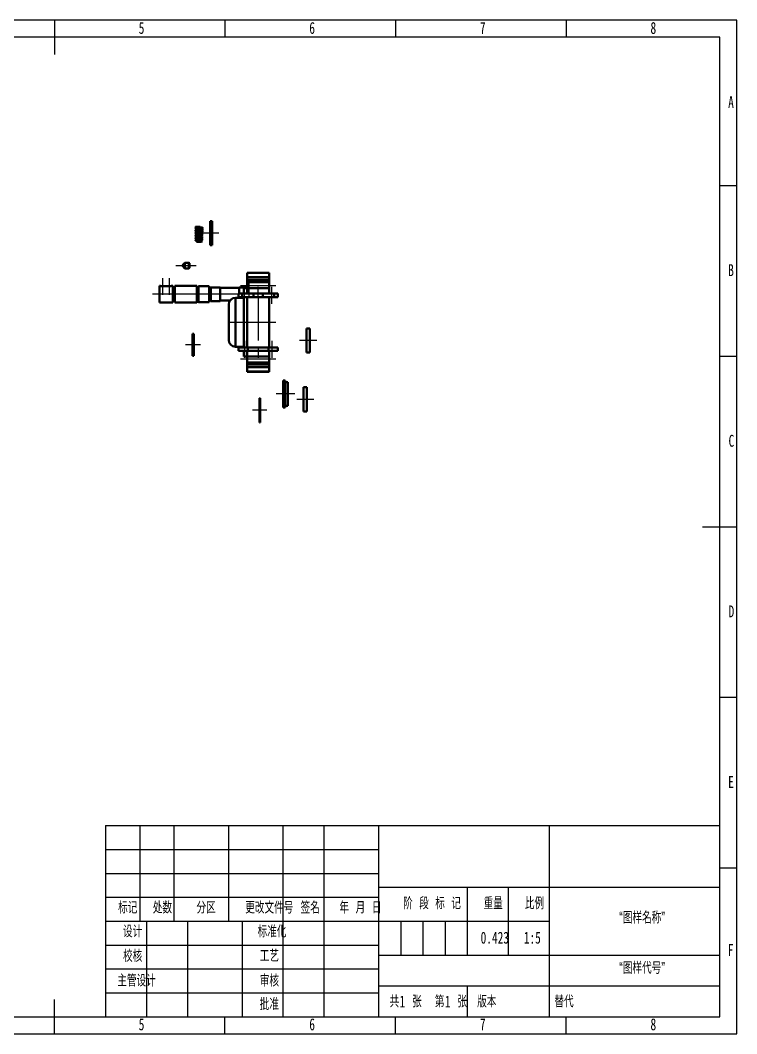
# Model space of a CAD drawing. Header units: millimetres. Extents: x 0 to 420, y 0 to 297.
# Drawn here: x 210 to 420, y 0 to 297 of the extents above; entities that cross this region are included whole.
import ezdxf

# ---------------------------------------------------------------- set-up
doc = ezdxf.new("R2010")
doc.units = ezdxf.units.MM
doc.linetypes.add('CENTERX2', pattern=[20.32, 12.7, -2.54, 2.54, -2.54])
for name, color, linetype in [('10', 7, 'Continuous'), ('5', 7, 'Continuous'), ('9', 7, 'Continuous'), ('SLD-0', 7, 'Continuous')]:
    doc.layers.add(name, color=color, linetype=linetype)
doc.styles.add('SLDTEXTSTYLE0', font='TXT', dxfattribs={"width": 0.7, "bigfont": 'bigfont'})
doc.styles.add('SLDTEXTSTYLE1', font='TXT', dxfattribs={"width": 0.62, "bigfont": 'bigfont'})
doc.styles.add('SLDTEXTSTYLE2', font='TXT', dxfattribs={"width": 0.614286, "bigfont": 'bigfont'})
doc.styles.add('SLDTEXTSTYLE3', font='TXT', dxfattribs={"width": 0.6, "bigfont": 'bigfont'})
doc.styles.add('SLDTEXTSTYLE4', font='TXT', dxfattribs={"width": 0.7})

msp = doc.modelspace()

# ---------------------------------------------------------------- linework, layer by layer
at = {"color": 7, "linetype": 'Continuous', "lineweight": 50}
for p, q in [((266.2, 238.1), (265.7, 238.1)), ((265.7, 238.1), (265.7, 231.1)), ((266.2, 238.1), (266.2, 231.1)), ((265.7, 231.1), (266.2, 231.1)), ((258.28, 225.9), (257.58, 225.2)), ((259.45, 225.9), (258.28, 225.9)), ((258.28, 225.9), (258.28, 224.3)), ((259.58, 225.77), (259.45, 225.9)), ((259.45, 225.22), (259.45, 225.9)), ((259.58, 225.22), (259.58, 225.77)), ((257.58, 225), (257.58, 225.2)), ((257.58, 225), (258.28, 224.3)), ((258.28, 224.3), (259.45, 224.3)), ((259.18, 225.22), (259.45, 225.22)), ((259.18, 224.98), (259.18, 225.22)), ((259.45, 224.98), (259.18, 224.98)), ((259.45, 225.22), (259.58, 225.22)), ((259.45, 224.3), (259.45, 224.98)), ((259.58, 224.98), (259.45, 224.98)), ((259.45, 224.3), (259.58, 224.44)), ((259.58, 224.44), (259.58, 224.98)), ((282.92, 222.99), (276.52, 222.99)), ((276.52, 222.94), (276.52, 222.99)), ((282.92, 222.94), (276.52, 222.94)), ((276.52, 222.94), (276.52, 221.69)), ((282.92, 222.99), (282.92, 222.94)), ((282.92, 222.94), (282.92, 221.69)), ((276.52, 221.69), (282.92, 221.69)), ((276.52, 220.89), (276.52, 221.69)), ((282.92, 220.89), (276.52, 220.89)), ((276.52, 220.89), (276.52, 220.25)), ((276.52, 220.25), (282.92, 220.25)), ((276.52, 220.25), (276.52, 218.51)), ((282.92, 221.69), (282.92, 220.89)), ((282.92, 220.89), (282.92, 220.25)), ((282.92, 220.25), (282.92, 218.51)), ((251.09, 219.13), (250.78, 219.13)), ((250.78, 219.13), (250.78, 214.33)), ((251.68, 219.05), (253.68, 219.05)), ((254.68, 219.13), (254.27, 219.13)), ((254.68, 219.13), (254.68, 214.33)), ((255.28, 218.73), (254.68, 218.73)), ((261.78, 219.13), (255.28, 219.13)), ((255.28, 219.13), (255.28, 214.33)), ((261.78, 219.13), (261.78, 214.33)), ((262.28, 218.93), (261.78, 218.93)), ((265.38, 219.03), (262.28, 219.03)), ((262.28, 219.03), (262.28, 214.43)), ((265.38, 219.03), (265.38, 214.43)), ((265.88, 218.63), (265.38, 218.63)), ((268.58, 218.73), (265.88, 218.73)), ((265.88, 218.73), (265.88, 214.73)), ((268.58, 218.73), (268.58, 214.73)), ((274.18, 218.63), (268.58, 218.63)), ((273.92, 216.9), (273.92, 215.9)), ((273.92, 216.9), (275, 216.9)), ((276.39, 218.73), (274.18, 218.73)), ((274.18, 218.73), (274.18, 216.9)), ((275, 215.9), (275, 216.9)), ((275, 216.9), (278.36, 216.9)), ((276.52, 218.5), (275.52, 218.5)), ((275.52, 216.9), (275.52, 218.5)), ((282.92, 218.51), (276.52, 218.51)), ((276.52, 216.9), (276.52, 218.51)), ((278.36, 215.9), (278.36, 216.9)), ((278.36, 216.9), (281.08, 216.9)), ((281.08, 215.9), (281.08, 216.9)), ((281.08, 216.9), (284.44, 216.9)), ((282.92, 216.9), (282.92, 218.51)), ((284.44, 215.9), (284.44, 216.9)), ((284.44, 216.9), (285.52, 216.9)), ((285.52, 215.9), (285.52, 216.9)), ((250.78, 214.33), (254.68, 214.33)), ((254.68, 214.73), (255.28, 214.73)), ((255.28, 214.33), (261.78, 214.33)), ((261.78, 214.53), (262.28, 214.53)), ((262.28, 214.43), (265.38, 214.43)), ((265.38, 214.83), (265.88, 214.83)), ((265.88, 214.73), (268.58, 214.73)), ((268.58, 214.83), (271.47, 214.83)), ((275.52, 215.7), (273.12, 215.7)), ((273.12, 215.7), (273.12, 208.5)), ((273.92, 215.9), (275, 215.9)), ((274.18, 215.9), (274.18, 215.7)), ((275, 215.9), (278.36, 215.9)), ((275.52, 208.5), (275.52, 215.9)), ((276.52, 215.9), (276.52, 201.1)), ((278.36, 215.9), (281.08, 215.9)), ((281.08, 215.9), (284.44, 215.9)), ((282.92, 201.1), (282.92, 215.9)), ((284.44, 215.9), (285.52, 215.9)), ((271.12, 208.5), (271.12, 213.7)), ((271.12, 203.3), (271.12, 208.5)), ((273.12, 208.5), (273.12, 201.3)), ((275.52, 201.1), (275.52, 208.5)), ((260.45, 205.07), (260.85, 205.07)), ((260.45, 204.38), (260.45, 205.07)), ((260.85, 204.38), (260.85, 205.07)), ((294.89, 206.68), (293.89, 206.68)), ((293.89, 206.68), (293.89, 199.68)), ((294.89, 206.68), (294.89, 199.68)), ((260.45, 204.38), (260.85, 204.38)), ((260.45, 203.82), (260.45, 204.38)), ((260.85, 203.82), (260.45, 203.82)), ((260.45, 199.96), (260.45, 203.82)), ((260.85, 204.38), (260.85, 203.82)), ((260.85, 199.96), (260.85, 203.82)), ((260.45, 199.4), (260.45, 199.96)), ((260.45, 199.96), (260.85, 199.96)), ((260.85, 199.4), (260.45, 199.4)), ((260.45, 198.7), (260.45, 199.4)), ((260.85, 199.96), (260.85, 199.4)), ((260.85, 198.7), (260.85, 199.4)), ((273.12, 201.3), (275.52, 201.3)), ((273.92, 201.1), (273.92, 200.1)), ((276.68, 201.1), (273.92, 201.1)), ((276.68, 200.1), (273.92, 200.1)), ((275.52, 198.5), (275.52, 200.1)), ((276.52, 200.1), (276.52, 198.49)), ((276.68, 201.1), (276.68, 200.1)), ((276.68, 201.1), (282.76, 201.1)), ((276.68, 200.1), (282.76, 200.1)), ((282.76, 200.1), (282.76, 201.1)), ((285.52, 201.1), (282.76, 201.1)), ((285.52, 200.1), (282.76, 200.1)), ((282.92, 200.1), (282.92, 198.49)), ((285.52, 200.1), (285.52, 201.1)), ((293.89, 199.68), (294.89, 199.68)), ((260.85, 198.7), (260.45, 198.7)), ((275.52, 198.5), (276.52, 198.5)), ((282.92, 198.49), (276.52, 198.49)), ((276.52, 198.49), (276.52, 196.74)), ((276.52, 196.74), (282.92, 196.74)), ((276.52, 196.74), (276.52, 196.1)), ((276.52, 196.1), (282.92, 196.1)), ((276.52, 195.31), (276.52, 196.1)), ((282.92, 198.49), (282.92, 196.74)), ((282.92, 196.74), (282.92, 196.1)), ((282.92, 196.1), (282.92, 195.31)), ((282.92, 195.31), (276.52, 195.31)), ((276.52, 195.31), (276.52, 194.06)), ((276.52, 194.06), (282.92, 194.06)), ((276.52, 194), (276.52, 194.06)), ((276.52, 194), (282.92, 194)), ((282.92, 195.31), (282.92, 194.06)), ((282.92, 194.06), (282.92, 194)), ((287.63, 191.48), (287.03, 191.48)), ((287.03, 191.48), (287.03, 183.48)), ((287.63, 191.48), (287.63, 183.48)), ((288.43, 190.98), (287.63, 190.98)), ((288.43, 190.98), (288.43, 183.98)), ((294.02, 189.51), (293.02, 189.51)), ((293.02, 189.51), (293.02, 182.31)), ((294.02, 189.51), (294.02, 182.31)), ((280.3, 186.27), (280.1, 186.27)), ((280.1, 186.27), (280.1, 179.17)), ((280.3, 186.27), (280.3, 179.17)), ((287.03, 183.48), (287.63, 183.48)), ((287.63, 183.98), (288.43, 183.98)), ((293.02, 182.31), (294.02, 182.31)), ((280.1, 179.17), (280.3, 179.17))]:
    msp.add_line(p, q, dxfattribs=at)
for centre, radius, start, end in [((262.59, 236.47), 0.122, 326.3855, 15.0317), ((261.78, 232.11), 0.0864, 108.4097, 191.412), ((273.12, 213.7), 2, 90, 180), ((273.12, 203.3), 2, 180, 270)]:
    msp.add_arc(centre, radius, start, end, dxfattribs=at)
for points, knots in [([(261.45, 236.46), (261.45, 236.45), (261.43, 236.45), (261.4, 236.42), (261.39, 236.39), (261.38, 236.36), (261.39, 236.33), (261.4, 236.29), (261.43, 236.27), (261.46, 236.25), (261.48, 236.25), (261.49, 236.25)], [0, 0, 0, 0, 0.0383985, 0.1886366, 0.321514, 0.4382827, 0.5551879, 0.6884251, 0.839161, 0.9200618, 1, 1, 1, 1]), ([(261.38, 236.36), (261.39, 236.35), (261.39, 236.33), (261.4, 236.3), (261.43, 236.28), (261.46, 236.27), (261.48, 236.27), (261.49, 236.27)], [0, 0, 0, 0, 0.2065582, 0.4416323, 0.7073506, 0.8499266, 1, 1, 1, 1]), ([(261.45, 235.98), (261.45, 235.97), (261.43, 235.97), (261.4, 235.94), (261.39, 235.91), (261.38, 235.88), (261.39, 235.85), (261.4, 235.81), (261.43, 235.79), (261.46, 235.77), (261.48, 235.77), (261.49, 235.77)], [0, 0, 0, 0, 0.03854, 0.18871, 0.321528, 0.438244, 0.555096, 0.688274, 0.838943, 0.919808, 1, 1, 1, 1]), ([(261.38, 235.88), (261.39, 235.87), (261.39, 235.85), (261.4, 235.82), (261.43, 235.8), (261.46, 235.79), (261.48, 235.79), (261.49, 235.79)], [0, 0, 0, 0, 0.2066897, 0.4419139, 0.7078019, 0.8504692, 1, 1, 1, 1]), ([(261.45, 235.5), (261.45, 235.49), (261.43, 235.49), (261.4, 235.46), (261.39, 235.43), (261.38, 235.4), (261.39, 235.37), (261.4, 235.33), (261.43, 235.31), (261.46, 235.29), (261.48, 235.29), (261.49, 235.29)], [0, 0, 0, 0, 0.038681, 0.188783, 0.32154, 0.438202, 0.555002, 0.688119, 0.83872, 0.919549, 1, 1, 1, 1]), ([(261.38, 235.4), (261.39, 235.39), (261.39, 235.37), (261.4, 235.34), (261.43, 235.32), (261.46, 235.31), (261.48, 235.31), (261.49, 235.31)], [0, 0, 0, 0, 0.20682, 0.442192, 0.708248, 0.851006, 1, 1, 1, 1]), ([(261.45, 235.02), (261.45, 235.01), (261.43, 235.01), (261.4, 234.98), (261.39, 234.95), (261.38, 234.92), (261.39, 234.89), (261.4, 234.85), (261.43, 234.83), (261.46, 234.81), (261.48, 234.81), (261.49, 234.81)], [0, 0, 0, 0, 0.038822, 0.188855, 0.321551, 0.438159, 0.554904, 0.687961, 0.838493, 0.919286, 1, 1, 1, 1]), ([(261.38, 234.92), (261.39, 234.91), (261.39, 234.89), (261.4, 234.86), (261.43, 234.84), (261.46, 234.83), (261.48, 234.83), (261.49, 234.83)], [0, 0, 0, 0, 0.206948, 0.442467, 0.708689, 0.851536, 1, 1, 1, 1]), ([(261.61, 236.5), (261.58, 236.49), (261.51, 236.48), (261.45, 236.46), (261.44, 236.45), (261.43, 236.44)], [0, 0, 0, 0, 0.295852, 0.649357, 1, 1, 1, 1]), ([(261.43, 236.27), (261.44, 236.26), (261.46, 236.25), (261.58, 236.22), (261.78, 236.19), (262.05, 236.17), (262.3, 236.15), (262.51, 236.13), (262.63, 236.12), (262.68, 236.12)], [0, 0, 0, 0, 0.145681, 0.274416, 0.491241, 0.654012, 0.773557, 0.923442, 1, 1, 1, 1]), ([(261.75, 236.04), (261.7, 236.03), (261.61, 236.02), (261.52, 236), (261.45, 235.98), (261.44, 235.97), (261.43, 235.96)], [0, 0, 0, 0, 0.247723, 0.498741, 0.750231, 1, 1, 1, 1]), ([(261.43, 235.79), (261.44, 235.78), (261.46, 235.77), (261.58, 235.74), (261.78, 235.71), (262.05, 235.69), (262.3, 235.67), (262.51, 235.65), (262.63, 235.64), (262.68, 235.64)], [0, 0, 0, 0, 0.145541, 0.274279, 0.491103, 0.653876, 0.77342, 0.923308, 1, 1, 1, 1]), ([(261.75, 235.56), (261.7, 235.55), (261.61, 235.54), (261.52, 235.52), (261.45, 235.5), (261.44, 235.49), (261.43, 235.48)], [0, 0, 0, 0, 0.247403, 0.498418, 0.749912, 1, 1, 1, 1]), ([(261.43, 235.31), (261.44, 235.3), (261.46, 235.29), (261.58, 235.26), (261.78, 235.23), (262.05, 235.21), (262.3, 235.19), (262.51, 235.17), (262.63, 235.16), (262.68, 235.16)], [0, 0, 0, 0, 0.145401, 0.274143, 0.490965, 0.65374, 0.773283, 0.923175, 1, 1, 1, 1]), ([(261.75, 235.08), (261.7, 235.07), (261.61, 235.06), (261.52, 235.04), (261.45, 235.02), (261.44, 235.01), (261.43, 235)], [0, 0, 0, 0, 0.247084, 0.498096, 0.749593, 1, 1, 1, 1]), ([(261.43, 234.83), (261.44, 234.82), (261.46, 234.81), (261.58, 234.78), (261.78, 234.75), (262.05, 234.73), (262.3, 234.71), (262.51, 234.69), (262.63, 234.68), (262.68, 234.68)], [0, 0, 0, 0, 0.145261, 0.274006, 0.490827, 0.653604, 0.773146, 0.923041, 1, 1, 1, 1]), ([(261.53, 236.27), (261.54, 236.27), (261.54, 236.28), (261.58, 236.29), (261.66, 236.31), (261.74, 236.31), (261.78, 236.32)], [0, 0, 0, 0, 0.241975, 0.490703, 0.744131, 1, 1, 1, 1]), ([(261.53, 235.79), (261.54, 235.79), (261.54, 235.8), (261.58, 235.81), (261.66, 235.83), (261.74, 235.83), (261.78, 235.84)], [0, 0, 0, 0, 0.2422892, 0.4910248, 0.7444553, 1, 1, 1, 1]), ([(261.53, 235.31), (261.54, 235.31), (261.54, 235.32), (261.58, 235.33), (261.66, 235.35), (261.74, 235.35), (261.78, 235.36)], [0, 0, 0, 0, 0.2426033, 0.4913471, 0.7447795, 1, 1, 1, 1]), ([(261.53, 234.83), (261.54, 234.83), (261.54, 234.84), (261.58, 234.85), (261.66, 234.87), (261.74, 234.87), (261.78, 234.88)], [0, 0, 0, 0, 0.242917, 0.491669, 0.745104, 1, 1, 1, 1]), ([(261.61, 236.5), (261.61, 236.5), (261.61, 236.5), (261.67, 236.5), (261.79, 236.5), (262.02, 236.5), (262.31, 236.5), (262.55, 236.5), (262.68, 236.5), (262.71, 236.5)], [0, 0, 0, 0, 0.0032219, 0.0790566, 0.2678402, 0.461371, 0.6943184, 0.9389675, 1, 1, 1, 1]), ([(263.33, 236.2), (263.33, 236.2), (263.32, 236.19), (263.24, 236.17), (263.09, 236.15), (262.87, 236.13), (262.6, 236.11), (262.3, 236.09), (262, 236.06), (261.83, 236.05), (261.75, 236.04)], [0, 0, 0, 0, 0.104924, 0.213868, 0.329813, 0.451764, 0.579617, 0.714184, 0.854315, 1, 1, 1, 1]), ([(263.33, 235.72), (263.33, 235.72), (263.32, 235.71), (263.24, 235.69), (263.09, 235.67), (262.87, 235.65), (262.6, 235.63), (262.3, 235.61), (262, 235.58), (261.83, 235.57), (261.75, 235.56)], [0, 0, 0, 0, 0.10482, 0.213765, 0.329708, 0.451659, 0.57951, 0.714078, 0.854206, 1, 1, 1, 1]), ([(263.33, 235.24), (263.33, 235.24), (263.32, 235.23), (263.24, 235.21), (263.09, 235.19), (262.87, 235.17), (262.6, 235.15), (262.3, 235.13), (262, 235.1), (261.83, 235.09), (261.75, 235.08)], [0, 0, 0, 0, 0.104716, 0.213662, 0.329602, 0.451555, 0.579403, 0.713972, 0.854098, 1, 1, 1, 1]), ([(263.33, 234.76), (263.33, 234.76), (263.32, 234.75), (263.24, 234.73), (263.09, 234.71), (262.87, 234.69), (262.6, 234.67), (262.3, 234.65), (262, 234.62), (261.83, 234.61), (261.75, 234.6)], [0, 0, 0, 0, 0.104611, 0.213558, 0.329496, 0.451451, 0.579295, 0.713867, 0.853989, 1, 1, 1, 1]), ([(261.78, 236.32), (261.83, 236.32), (261.96, 236.34), (262.19, 236.36), (262.44, 236.38), (262.61, 236.39), (262.69, 236.4)], [0, 0, 0, 0, 0.235767, 0.488357, 0.750817, 1, 1, 1, 1]), ([(261.78, 235.84), (261.83, 235.84), (261.96, 235.86), (262.19, 235.88), (262.45, 235.9), (262.73, 235.92), (263, 235.95), (263.22, 235.97), (263.39, 236), (263.42, 236.02), (263.43, 236.03)], [0, 0, 0, 0, 0.103009, 0.213254, 0.327809, 0.44994, 0.576639, 0.711332, 0.851018, 1, 1, 1, 1]), ([(261.78, 235.36), (261.83, 235.36), (261.96, 235.38), (262.19, 235.4), (262.45, 235.42), (262.73, 235.44), (263, 235.47), (263.22, 235.49), (263.39, 235.52), (263.42, 235.54), (263.43, 235.55)], [0, 0, 0, 0, 0.103114, 0.213359, 0.327915, 0.450047, 0.576745, 0.711441, 0.851126, 1, 1, 1, 1]), ([(261.78, 234.88), (261.83, 234.88), (261.96, 234.9), (262.19, 234.92), (262.45, 234.94), (262.73, 234.96), (263, 234.99), (263.23, 235.01), (263.39, 235.04), (263.42, 235.06), (263.43, 235.07)], [0, 0, 0, 0, 0.103219, 0.213464, 0.328021, 0.450154, 0.576852, 0.711549, 0.851234, 1, 1, 1, 1]), ([(263.43, 236.2), (263.43, 236.21), (263.41, 236.23), (263.29, 236.25), (263.09, 236.28), (262.82, 236.31), (262.58, 236.33), (262.36, 236.34), (262.24, 236.35), (262.19, 236.36)], [0, 0, 0, 0, 0.141534, 0.271586, 0.487321, 0.651884, 0.770531, 0.920157, 1, 1, 1, 1]), ([(263.43, 235.72), (263.43, 235.73), (263.41, 235.75), (263.29, 235.77), (263.09, 235.8), (262.82, 235.83), (262.58, 235.85), (262.36, 235.86), (262.24, 235.87), (262.19, 235.88)], [0, 0, 0, 0, 0.141673, 0.271726, 0.487457, 0.652022, 0.770664, 0.920293, 1, 1, 1, 1]), ([(263.43, 235.24), (263.43, 235.25), (263.41, 235.27), (263.29, 235.29), (263.09, 235.32), (262.82, 235.35), (262.58, 235.37), (262.36, 235.38), (262.24, 235.39), (262.19, 235.4)], [0, 0, 0, 0, 0.141812, 0.271866, 0.487594, 0.652159, 0.770798, 0.920429, 1, 1, 1, 1]), ([(263.43, 234.76), (263.43, 234.77), (263.41, 234.79), (263.29, 234.81), (263.09, 234.84), (262.82, 234.87), (262.58, 234.89), (262.36, 234.9), (262.24, 234.91), (262.19, 234.92)], [0, 0, 0, 0, 0.14195, 0.272006, 0.487731, 0.652296, 0.770931, 0.920565, 1, 1, 1, 1]), ([(263.38, 236.03), (263.37, 236.03), (263.36, 236.03), (263.33, 236.04), (263.3, 236.06), (263.29, 236.09), (263.28, 236.12), (263.29, 236.14), (263.3, 236.18), (263.33, 236.2), (263.35, 236.21), (263.37, 236.21), (263.38, 236.21)], [0, 0, 0, 0, 0.078246, 0.15192, 0.286848, 0.402912, 0.501859, 0.600867, 0.717089, 0.852266, 0.926115, 1, 1, 1, 1]), ([(263.38, 235.55), (263.37, 235.55), (263.36, 235.55), (263.33, 235.56), (263.3, 235.58), (263.29, 235.61), (263.28, 235.64), (263.29, 235.66), (263.3, 235.7), (263.33, 235.72), (263.35, 235.73), (263.37, 235.73), (263.38, 235.73)], [0, 0, 0, 0, 0.077935, 0.151614, 0.286549, 0.402621, 0.501572, 0.600587, 0.716815, 0.852001, 0.925855, 1, 1, 1, 1]), ([(263.38, 235.07), (263.37, 235.07), (263.36, 235.07), (263.33, 235.08), (263.3, 235.1), (263.29, 235.13), (263.28, 235.16), (263.29, 235.18), (263.3, 235.22), (263.33, 235.24), (263.35, 235.25), (263.37, 235.25), (263.38, 235.25)], [0, 0, 0, 0, 0.077628, 0.15131, 0.286252, 0.402329, 0.501286, 0.600305, 0.716539, 0.851732, 0.92559, 1, 1, 1, 1]), ([(263.38, 234.59), (263.37, 234.59), (263.36, 234.59), (263.33, 234.6), (263.3, 234.62), (263.29, 234.65), (263.28, 234.68), (263.29, 234.7), (263.3, 234.74), (263.33, 234.76), (263.35, 234.77), (263.37, 234.77), (263.38, 234.77)], [0, 0, 0, 0, 0.077324, 0.151009, 0.285957, 0.402038, 0.500999, 0.600022, 0.716261, 0.85146, 0.925321, 1, 1, 1, 1]), ([(263.35, 236.22), (263.35, 236.22), (263.36, 236.22), (263.37, 236.22), (263.38, 236.23)], [0, 0, 0, 0, 0.319977, 1, 1, 1, 1]), ([(263.35, 235.74), (263.35, 235.74), (263.36, 235.74), (263.37, 235.74), (263.38, 235.75)], [0, 0, 0, 0, 0.32087, 1, 1, 1, 1]), ([(263.35, 235.26), (263.35, 235.26), (263.36, 235.26), (263.37, 235.26), (263.38, 235.27)], [0, 0, 0, 0, 0.321757, 1, 1, 1, 1]), ([(263.35, 234.78), (263.35, 234.78), (263.36, 234.78), (263.37, 234.78), (263.38, 234.79)], [0, 0, 0, 0, 0.322636, 1, 1, 1, 1]), ([(261.45, 234.54), (261.45, 234.53), (261.43, 234.53), (261.4, 234.5), (261.39, 234.47), (261.38, 234.44), (261.39, 234.41), (261.4, 234.37), (261.43, 234.35), (261.46, 234.33), (261.48, 234.33), (261.49, 234.33)], [0, 0, 0, 0, 0.038963, 0.188926, 0.32156, 0.438113, 0.554804, 0.687799, 0.838262, 0.919017, 1, 1, 1, 1]), ([(261.38, 234.44), (261.39, 234.43), (261.39, 234.41), (261.4, 234.38), (261.43, 234.36), (261.46, 234.35), (261.48, 234.35), (261.49, 234.35)], [0, 0, 0, 0, 0.207075, 0.442739, 0.709125, 0.85206, 1, 1, 1, 1]), ([(261.45, 234.06), (261.45, 234.05), (261.43, 234.05), (261.4, 234.02), (261.39, 233.99), (261.38, 233.96), (261.39, 233.93), (261.4, 233.89), (261.43, 233.87), (261.46, 233.85), (261.48, 233.85), (261.49, 233.85)], [0, 0, 0, 0, 0.039103, 0.188996, 0.321567, 0.438065, 0.554701, 0.687633, 0.838027, 0.918744, 1, 1, 1, 1]), ([(261.38, 233.96), (261.39, 233.95), (261.39, 233.93), (261.4, 233.9), (261.43, 233.88), (261.46, 233.87), (261.48, 233.87), (261.49, 233.87)], [0, 0, 0, 0, 0.207201, 0.443008, 0.709556, 0.852578, 1, 1, 1, 1]), ([(261.45, 233.58), (261.45, 233.57), (261.43, 233.57), (261.4, 233.54), (261.39, 233.51), (261.38, 233.48), (261.39, 233.45), (261.4, 233.41), (261.43, 233.39), (261.46, 233.37), (261.48, 233.37), (261.49, 233.37)], [0, 0, 0, 0, 0.039244, 0.189065, 0.321573, 0.438015, 0.554595, 0.687465, 0.837787, 0.918467, 1, 1, 1, 1]), ([(261.38, 233.48), (261.39, 233.47), (261.39, 233.45), (261.4, 233.42), (261.43, 233.4), (261.46, 233.39), (261.48, 233.39), (261.49, 233.39)], [0, 0, 0, 0, 0.2073246, 0.4432731, 0.7099814, 0.8530889, 1, 1, 1, 1]), ([(261.45, 233.1), (261.45, 233.09), (261.43, 233.09), (261.4, 233.06), (261.39, 233.03), (261.38, 233), (261.39, 232.97), (261.4, 232.93), (261.43, 232.91), (261.46, 232.89), (261.48, 232.89), (261.49, 232.89)], [0, 0, 0, 0, 0.039384, 0.189133, 0.321577, 0.437963, 0.554487, 0.687293, 0.837544, 0.918185, 1, 1, 1, 1]), ([(261.38, 233), (261.39, 232.99), (261.39, 232.97), (261.4, 232.94), (261.43, 232.92), (261.46, 232.91), (261.48, 232.91), (261.49, 232.91)], [0, 0, 0, 0, 0.207447, 0.443535, 0.710401, 0.853593, 1, 1, 1, 1]), ([(261.45, 232.62), (261.45, 232.61), (261.43, 232.61), (261.4, 232.58), (261.39, 232.55), (261.38, 232.52), (261.39, 232.49), (261.4, 232.45), (261.43, 232.43), (261.46, 232.41), (261.48, 232.41), (261.49, 232.41)], [0, 0, 0, 0, 0.039524, 0.1892, 0.321579, 0.437908, 0.554375, 0.687117, 0.837296, 0.917899, 1, 1, 1, 1]), ([(261.38, 232.52), (261.39, 232.51), (261.39, 232.49), (261.4, 232.46), (261.43, 232.44), (261.46, 232.43), (261.48, 232.43), (261.49, 232.43)], [0, 0, 0, 0, 0.207568, 0.443793, 0.710815, 0.854091, 1, 1, 1, 1]), ([(261.75, 234.6), (261.7, 234.59), (261.61, 234.58), (261.52, 234.56), (261.45, 234.54), (261.44, 234.53), (261.43, 234.52)], [0, 0, 0, 0, 0.246765, 0.497774, 0.749274, 1, 1, 1, 1]), ([(261.43, 234.35), (261.44, 234.34), (261.46, 234.33), (261.58, 234.3), (261.78, 234.27), (262.05, 234.25), (262.3, 234.23), (262.51, 234.21), (262.63, 234.2), (262.68, 234.2)], [0, 0, 0, 0, 0.145121, 0.273869, 0.490688, 0.653468, 0.773009, 0.922908, 1, 1, 1, 1]), ([(261.75, 234.12), (261.7, 234.11), (261.61, 234.1), (261.52, 234.08), (261.45, 234.06), (261.44, 234.05), (261.43, 234.04)], [0, 0, 0, 0, 0.246445, 0.497451, 0.748955, 1, 1, 1, 1]), ([(261.43, 233.87), (261.44, 233.86), (261.46, 233.85), (261.58, 233.82), (261.78, 233.79), (262.05, 233.77), (262.29, 233.75), (262.51, 233.73), (262.63, 233.72), (262.68, 233.72)], [0, 0, 0, 0, 0.144981, 0.273732, 0.49055, 0.653332, 0.772872, 0.922774, 1, 1, 1, 1]), ([(261.75, 233.64), (261.7, 233.63), (261.61, 233.62), (261.52, 233.6), (261.45, 233.58), (261.44, 233.57), (261.43, 233.56)], [0, 0, 0, 0, 0.246126, 0.497129, 0.748636, 1, 1, 1, 1]), ([(261.43, 233.39), (261.44, 233.38), (261.46, 233.37), (261.58, 233.34), (261.78, 233.31), (262.05, 233.29), (262.29, 233.27), (262.51, 233.25), (262.63, 233.24), (262.68, 233.24)], [0, 0, 0, 0, 0.14484, 0.273596, 0.490412, 0.653196, 0.772735, 0.92264, 1, 1, 1, 1]), ([(261.75, 233.16), (261.7, 233.15), (261.62, 233.14), (261.52, 233.12), (261.45, 233.1), (261.44, 233.09), (261.43, 233.08)], [0, 0, 0, 0, 0.245807, 0.496807, 0.748317, 1, 1, 1, 1]), ([(261.43, 232.91), (261.44, 232.9), (261.46, 232.89), (261.58, 232.86), (261.78, 232.83), (262.05, 232.81), (262.29, 232.79), (262.51, 232.77), (262.63, 232.76), (262.68, 232.76)], [0, 0, 0, 0, 0.1447, 0.273459, 0.490274, 0.65306, 0.772598, 0.922507, 1, 1, 1, 1]), ([(261.75, 232.68), (261.7, 232.67), (261.62, 232.66), (261.52, 232.64), (261.45, 232.62), (261.44, 232.61), (261.43, 232.6)], [0, 0, 0, 0, 0.2454875, 0.4964843, 0.7479975, 1, 1, 1, 1]), ([(261.43, 232.43), (261.44, 232.42), (261.46, 232.41), (261.58, 232.38), (261.78, 232.35), (262.05, 232.33), (262.29, 232.31), (262.51, 232.29), (262.63, 232.28), (262.68, 232.28)], [0, 0, 0, 0, 0.14456, 0.273322, 0.490136, 0.652924, 0.772461, 0.922373, 1, 1, 1, 1]), ([(261.53, 234.35), (261.54, 234.35), (261.54, 234.36), (261.58, 234.37), (261.66, 234.39), (261.74, 234.39), (261.78, 234.4)], [0, 0, 0, 0, 0.243232, 0.491992, 0.745428, 1, 1, 1, 1]), ([(261.53, 233.87), (261.54, 233.87), (261.54, 233.88), (261.58, 233.89), (261.66, 233.91), (261.74, 233.91), (261.78, 233.92)], [0, 0, 0, 0, 0.243546, 0.492314, 0.745752, 1, 1, 1, 1]), ([(261.53, 233.39), (261.54, 233.39), (261.54, 233.4), (261.58, 233.41), (261.66, 233.43), (261.74, 233.43), (261.78, 233.44)], [0, 0, 0, 0, 0.24386, 0.492636, 0.746077, 1, 1, 1, 1]), ([(261.53, 232.91), (261.54, 232.91), (261.54, 232.92), (261.58, 232.93), (261.66, 232.95), (261.74, 232.95), (261.78, 232.96)], [0, 0, 0, 0, 0.244174, 0.492959, 0.746401, 1, 1, 1, 1]), ([(262.91, 232.1), (262.91, 232.1), (262.91, 232.1), (262.91, 232.1), (262.87, 232.1), (262.76, 232.1), (262.56, 232.1), (262.29, 232.1), (261.99, 232.1), (261.79, 232.1), (261.7, 232.1), (261.69, 232.1)], [0, 0, 0, 0, 0.0019168, 0.0081724, 0.0302177, 0.1198292, 0.298893, 0.4948038, 0.7218151, 0.9636754, 1, 1, 1, 1]), ([(263.33, 234.28), (263.33, 234.28), (263.32, 234.27), (263.24, 234.25), (263.09, 234.23), (262.87, 234.21), (262.6, 234.19), (262.3, 234.17), (262, 234.14), (261.83, 234.13), (261.75, 234.12)], [0, 0, 0, 0, 0.104507, 0.213455, 0.32939, 0.451347, 0.579188, 0.713761, 0.85388, 1, 1, 1, 1]), ([(263.33, 233.8), (263.33, 233.8), (263.32, 233.79), (263.24, 233.77), (263.09, 233.75), (262.87, 233.73), (262.6, 233.71), (262.3, 233.69), (262, 233.66), (261.83, 233.65), (261.75, 233.64)], [0, 0, 0, 0, 0.104403, 0.213352, 0.329284, 0.451243, 0.579081, 0.713655, 0.853771, 1, 1, 1, 1]), ([(263.33, 233.32), (263.33, 233.32), (263.32, 233.31), (263.24, 233.29), (263.09, 233.27), (262.87, 233.25), (262.6, 233.23), (262.3, 233.21), (262, 233.18), (261.83, 233.17), (261.75, 233.16)], [0, 0, 0, 0, 0.104298, 0.213249, 0.329179, 0.451139, 0.578974, 0.713549, 0.853663, 1, 1, 1, 1]), ([(263.33, 232.84), (263.33, 232.84), (263.32, 232.83), (263.24, 232.81), (263.09, 232.79), (262.87, 232.77), (262.6, 232.75), (262.3, 232.73), (262, 232.7), (261.83, 232.69), (261.75, 232.68)], [0, 0, 0, 0, 0.104194, 0.213145, 0.329073, 0.451035, 0.578867, 0.713444, 0.853554, 1, 1, 1, 1]), ([(263.33, 232.36), (263.33, 232.36), (263.32, 232.35), (263.24, 232.33), (263.09, 232.31), (262.87, 232.29), (262.6, 232.27), (262.3, 232.25), (262, 232.22), (261.83, 232.21), (261.75, 232.2)], [0, 0, 0, 0, 0.10409, 0.213042, 0.328967, 0.450931, 0.57876, 0.713338, 0.853445, 1, 1, 1, 1]), ([(261.78, 234.4), (261.83, 234.4), (261.96, 234.42), (262.19, 234.44), (262.45, 234.46), (262.73, 234.48), (263, 234.51), (263.23, 234.53), (263.39, 234.56), (263.42, 234.58), (263.43, 234.59)], [0, 0, 0, 0, 0.103324, 0.213569, 0.328127, 0.45026, 0.576959, 0.711657, 0.851343, 1, 1, 1, 1]), ([(261.78, 233.92), (261.83, 233.92), (261.96, 233.94), (262.19, 233.96), (262.45, 233.98), (262.73, 234), (263, 234.03), (263.23, 234.05), (263.39, 234.08), (263.42, 234.1), (263.43, 234.11)], [0, 0, 0, 0, 0.10343, 0.213674, 0.328233, 0.450367, 0.577066, 0.711765, 0.851451, 1, 1, 1, 1]), ([(261.78, 233.44), (261.83, 233.44), (261.96, 233.46), (262.19, 233.48), (262.45, 233.5), (262.73, 233.52), (263, 233.55), (263.23, 233.57), (263.39, 233.6), (263.42, 233.62), (263.43, 233.63)], [0, 0, 0, 0, 0.1035348, 0.2137787, 0.3283388, 0.4504734, 0.5771725, 0.7118729, 0.8515592, 1, 1, 1, 1]), ([(261.78, 232.96), (261.83, 232.96), (261.96, 232.98), (262.19, 233), (262.45, 233.02), (262.73, 233.04), (263, 233.07), (263.23, 233.09), (263.39, 233.12), (263.42, 233.14), (263.43, 233.15)], [0, 0, 0, 0, 0.10364, 0.213883, 0.328445, 0.45058, 0.577279, 0.711981, 0.851668, 1, 1, 1, 1]), ([(261.78, 232.48), (261.84, 232.48), (261.96, 232.5), (262.19, 232.52), (262.45, 232.54), (262.73, 232.56), (263, 232.59), (263.23, 232.61), (263.39, 232.64), (263.42, 232.66), (263.43, 232.67)], [0, 0, 0, 0, 0.103745, 0.213988, 0.328551, 0.450687, 0.577386, 0.712089, 0.851776, 1, 1, 1, 1]), ([(263.43, 234.28), (263.43, 234.29), (263.41, 234.31), (263.29, 234.33), (263.09, 234.36), (262.82, 234.39), (262.58, 234.41), (262.36, 234.42), (262.24, 234.43), (262.19, 234.44)], [0, 0, 0, 0, 0.142089, 0.272145, 0.487868, 0.652433, 0.771065, 0.920701, 1, 1, 1, 1]), ([(263.43, 233.8), (263.43, 233.81), (263.41, 233.83), (263.29, 233.85), (263.09, 233.88), (262.82, 233.91), (262.58, 233.93), (262.36, 233.94), (262.24, 233.95), (262.19, 233.96)], [0, 0, 0, 0, 0.142228, 0.272285, 0.488005, 0.652571, 0.771199, 0.920837, 1, 1, 1, 1]), ([(263.43, 233.32), (263.43, 233.33), (263.41, 233.35), (263.29, 233.37), (263.09, 233.4), (262.82, 233.43), (262.57, 233.45), (262.36, 233.46), (262.24, 233.47), (262.19, 233.48)], [0, 0, 0, 0, 0.142367, 0.272425, 0.488142, 0.652708, 0.771332, 0.920973, 1, 1, 1, 1]), ([(263.43, 232.84), (263.43, 232.85), (263.41, 232.87), (263.29, 232.89), (263.09, 232.92), (262.82, 232.95), (262.57, 232.97), (262.36, 232.98), (262.24, 232.99), (262.19, 233)], [0, 0, 0, 0, 0.142506, 0.272565, 0.488279, 0.652845, 0.771466, 0.921109, 1, 1, 1, 1]), ([(263.43, 232.36), (263.43, 232.37), (263.41, 232.39), (263.29, 232.41), (263.09, 232.44), (262.82, 232.47), (262.57, 232.49), (262.36, 232.5), (262.24, 232.51), (262.19, 232.52)], [0, 0, 0, 0, 0.142645, 0.272704, 0.488416, 0.652983, 0.771599, 0.921245, 1, 1, 1, 1]), ([(262.8, 232.09), (262.86, 232.09), (263.02, 232.11), (263.23, 232.13), (263.39, 232.16), (263.42, 232.18), (263.43, 232.19)], [0, 0, 0, 0, 0.174029, 0.437366, 0.710444, 1, 1, 1, 1]), ([(263.38, 234.11), (263.37, 234.11), (263.36, 234.11), (263.33, 234.12), (263.3, 234.14), (263.29, 234.17), (263.28, 234.2), (263.29, 234.22), (263.3, 234.26), (263.33, 234.28), (263.35, 234.29), (263.37, 234.29), (263.38, 234.29)], [0, 0, 0, 0, 0.077023, 0.150711, 0.285663, 0.401748, 0.500711, 0.599738, 0.715981, 0.851185, 0.925048, 1, 1, 1, 1]), ([(263.38, 233.63), (263.37, 233.63), (263.36, 233.63), (263.33, 233.64), (263.3, 233.66), (263.29, 233.69), (263.28, 233.72), (263.29, 233.74), (263.3, 233.78), (263.33, 233.8), (263.35, 233.81), (263.37, 233.81), (263.38, 233.81)], [0, 0, 0, 0, 0.076726, 0.150415, 0.285371, 0.401458, 0.500424, 0.599452, 0.715698, 0.850906, 0.924771, 1, 1, 1, 1]), ([(263.38, 233.15), (263.37, 233.15), (263.36, 233.15), (263.33, 233.16), (263.3, 233.18), (263.29, 233.21), (263.28, 233.24), (263.29, 233.26), (263.3, 233.3), (263.33, 233.32), (263.35, 233.33), (263.37, 233.33), (263.38, 233.33)], [0, 0, 0, 0, 0.076433, 0.150123, 0.28508, 0.401169, 0.500136, 0.599166, 0.715414, 0.850623, 0.92449, 1, 1, 1, 1]), ([(263.38, 232.67), (263.37, 232.67), (263.36, 232.67), (263.33, 232.68), (263.3, 232.7), (263.29, 232.73), (263.28, 232.76), (263.29, 232.78), (263.3, 232.82), (263.33, 232.84), (263.36, 232.85), (263.37, 232.85), (263.38, 232.85)], [0, 0, 0, 0, 0.0761434, 0.1498338, 0.2847914, 0.4008812, 0.4998481, 0.5988781, 0.7151269, 0.8503371, 0.9242044, 1, 1, 1, 1]), ([(263.35, 234.3), (263.35, 234.3), (263.36, 234.3), (263.37, 234.3), (263.38, 234.31)], [0, 0, 0, 0, 0.323509, 1, 1, 1, 1]), ([(263.35, 233.82), (263.35, 233.82), (263.36, 233.82), (263.37, 233.82), (263.38, 233.83)], [0, 0, 0, 0, 0.324375, 1, 1, 1, 1]), ([(263.35, 233.34), (263.35, 233.34), (263.36, 233.34), (263.37, 233.34), (263.38, 233.35)], [0, 0, 0, 0, 0.325233, 1, 1, 1, 1]), ([(263.35, 232.86), (263.35, 232.86), (263.36, 232.86), (263.37, 232.86), (263.38, 232.87)], [0, 0, 0, 0, 0.3260839, 1, 1, 1, 1]), ([(251.09, 219.13), (251.08, 219.13), (251.08, 219.13), (251.13, 219.12), (251.24, 219.09), (251.4, 219.07), (251.56, 219.05), (251.65, 219.05), (251.68, 219.05)], [0, 0, 0, 0, 0.064412, 0.272261, 0.482038, 0.697482, 0.913901, 1, 1, 1, 1]), ([(253.68, 219.05), (253.75, 219.05), (253.88, 219.06), (254.06, 219.08), (254.19, 219.11), (254.27, 219.13), (254.27, 219.13), (254.27, 219.13)], [0, 0, 0, 0, 0.210237, 0.420312, 0.63456, 0.851735, 1, 1, 1, 1]), ([(276.39, 218.73), (276.38, 218.73), (276.38, 218.73), (276.42, 218.72), (276.49, 218.7), (276.52, 218.69)], [0, 0, 0, 0, 0.138123, 0.608209, 1, 1, 1, 1])]:
    msp.add_open_spline(points, degree=3, knots=knots, dxfattribs=at)
at = {"layer": '10', "linetype": 'CENTERX2'}
for p, q in [((268.2, 234.6), (263.7, 234.6)), ((255.58, 225.1), (261.58, 225.1)), ((251.68, 221.43), (251.68, 216.52)), ((253.68, 221.43), (253.68, 216.52)), ((276.98, 220.81), (276.98, 215.96)), ((274.52, 219.25), (284.92, 219.25)), ((275.72, 213.9), (275.72, 218.9)), ((279.72, 215.9), (279.72, 218.9)), ((283.72, 213.9), (283.72, 218.9)), ((254.68, 216.73), (248.78, 216.73)), ((255.28, 216.73), (254.68, 216.73)), ((261.78, 216.73), (255.28, 216.73)), ((262.28, 216.73), (261.78, 216.73)), ((265.38, 216.73), (262.28, 216.73)), ((265.88, 216.73), (265.38, 216.73)), ((268.58, 216.73), (265.88, 216.73)), ((274.18, 216.73), (268.58, 216.73)), ((279.18, 216.73), (274.18, 216.73)), ((279.72, 215.9), (279.72, 201.1)), ((271.12, 208.5), (275.52, 208.5)), ((275.52, 208.5), (276.52, 208.5)), ((276.52, 208.5), (284.92, 208.5)), ((275.72, 203.1), (275.72, 198.1)), ((283.72, 203.1), (283.72, 198.1)), ((296.89, 203.18), (291.89, 203.18)), ((262.85, 201.89), (258.45, 201.89)), ((279.72, 201.1), (279.72, 198.1)), ((274.52, 197.74), (284.92, 197.74)), ((287.63, 187.48), (285.03, 187.48)), ((290.43, 187.48), (287.63, 187.48)), ((296.02, 185.91), (291.02, 185.91)), ((282.3, 182.72), (278.1, 182.72))]:
    msp.add_line(p, q, dxfattribs=at)
at = {"layer": '10', "color": 7, "lineweight": 25}
for p, q in [((245, 61), (245, 33)), ((255, 61), (255, 33)), ((271, 61), (271, 33)), ((287, 61), (287, 5)), ((299, 61), (299, 5)), ((315, 61), (315, 5)), ((365, 61), (365, 33)), ((315, 43), (415, 43)), ((340.99, 43), (340.99, 23)), ((353, 43), (353, 23)), ((235, 40), (315, 40)), ((235, 33), (365, 33)), ((247, 33), (247, 5)), ((259, 33), (259, 5)), ((275, 33), (275, 5)), ((365, 33), (365, 5)), ((235, 26), (315, 26)), ((315, 23), (415, 23)), ((235, 19), (315, 19)), ((235, 12), (315, 12)), ((315, 14), (415, 14))]:
    msp.add_line(p, q, dxfattribs=at)
at = {"layer": '10', "color": 7}
for p, q in [((235, 54), (315, 54)), ((235, 47), (315, 47))]:
    msp.add_line(p, q, dxfattribs=at)
at = {"layer": '5', "lineweight": 25}
for p, q in [((220, 297), (220, 287)), ((420, 148.5), (410, 148.5)), ((220, 0), (220, 10))]:
    msp.add_line(p, q, dxfattribs=at)
at = {"layer": '5'}
for p, q in [((270, 297), (270, 292)), ((320, 297), (320, 292)), ((370, 297), (370, 292)), ((420, 248.5), (415, 248.5)), ((420, 198.5), (415, 198.5)), ((420, 98.5), (415, 98.5)), ((420, 48.5), (415, 48.5)), ((270, 0), (270, 5)), ((320, 0), (320, 5)), ((370, 0), (370, 5))]:
    msp.add_line(p, q, dxfattribs=at)
at = {"layer": '5', "color": 7, "lineweight": 25}
for p, q in [((415, 292), (25, 292)), ((415, 5), (415, 292)), ((235, 61), (415, 61)), ((235, 61), (235, 5)), ((0, 5), (415, 5))]:
    msp.add_line(p, q, dxfattribs=at)
at = {"layer": '9', "color": 7}
for p, q in [((420, 297), (0, 297)), ((420, 148.5), (420, 297)), ((420, 0), (420, 148.5)), ((0, 0), (420, 0))]:
    msp.add_line(p, q, dxfattribs=at)
at = {"layer": 'SLD-0'}
for p, q in [((321.5, 33), (321.5, 23)), ((328, 33), (328, 23)), ((334.5, 33), (334.5, 23))]:
    msp.add_line(p, q, dxfattribs=at)
at = {"layer": 'SLD-0', "lineweight": 25}
msp.add_line((340.99, 14), (340.99, 5), dxfattribs=at)

# ---------------------------------------------------------------- texts
at = {"layer": '10', "char_height": 3.5}
for s, insert, attachment_point, style in [('5', (245.54, 296.51), 2, 'SLDTEXTSTYLE4'), ('6', (295.55, 296.51), 2, 'SLDTEXTSTYLE4'), ('7', (345.55, 296.51), 2, 'SLDTEXTSTYLE4'), ('8', (395.55, 296.51), 2, 'SLDTEXTSTYLE4'), ('A', (418.32, 274.76), 2, 'SLDTEXTSTYLE4'), ('B', (418.32, 225.51), 2, 'SLDTEXTSTYLE4'), ('C', (418.43, 175.51), 2, 'SLDTEXTSTYLE4'), ('D', (418.43, 125.51), 2, 'SLDTEXTSTYLE4'), ('E', (418.32, 75.51), 2, 'SLDTEXTSTYLE4'), ('“图样名称”', (392.25, 35.79), 2, 'SLDTEXTSTYLE0'), ('0.423', (349.09, 29.9), 2, 'SLDTEXTSTYLE4'), ('1:5', (360.08, 29.9), 2, 'SLDTEXTSTYLE4'), ('F', (418.22, 26.26), 2, 'SLDTEXTSTYLE4'), ('“图样代号”', (392.25, 21.05), 2, 'SLDTEXTSTYLE0'), ('1', (321.14, 11.2), 1, 'SLDTEXTSTYLE4'), ('1', (334.48, 11.2), 1, 'SLDTEXTSTYLE4'), ('5', (245.54, 4.51), 2, 'SLDTEXTSTYLE4'), ('6', (295.55, 4.51), 2, 'SLDTEXTSTYLE4'), ('7', (345.55, 4.51), 2, 'SLDTEXTSTYLE4'), ('8', (395.55, 4.51), 2, 'SLDTEXTSTYLE4')]:
    msp.add_mtext(s, dxfattribs=dict(at, insert=insert, attachment_point=attachment_point, style=style))
at = {"layer": '10', "color": 7, "char_height": 3.5, "attachment_point": 2}
for s, insert, style in [('标记', (241.49, 38.72), 'SLDTEXTSTYLE0'), ('处数', (251.67, 38.72), 'SLDTEXTSTYLE0'), ('分区', (264.46, 38.72), 'SLDTEXTSTYLE0'), ('更改文件号', (282.98, 38.72), 'SLDTEXTSTYLE0'), ('签名', (294.97, 38.72), 'SLDTEXTSTYLE0'), ('年 月 日', (309.71, 38.72), 'SLDTEXTSTYLE1'), ('阶 段 标 记', (330.69, 39.99), 'SLDTEXTSTYLE2'), ('重量', (348.63, 39.99), 'SLDTEXTSTYLE0'), ('比例', (360.72, 39.99), 'SLDTEXTSTYLE0'), ('设计', (242.93, 31.73), 'SLDTEXTSTYLE0'), ('标准化', (283.79, 31.73), 'SLDTEXTSTYLE0'), ('校核', (242.93, 24.56), 'SLDTEXTSTYLE0'), ('工艺', (283.02, 24.6), 'SLDTEXTSTYLE0'), ('主管设计', (244.09, 17.33), 'SLDTEXTSTYLE0'), ('审核', (283.02, 17.33), 'SLDTEXTSTYLE0'), ('批准', (283, 10.44), 'SLDTEXTSTYLE0'), ('共  张', (322.96, 11.2), 'SLDTEXTSTYLE3'), ('第  张', (336.22, 11.2), 'SLDTEXTSTYLE3'), ('版本', (346.74, 11.2), 'SLDTEXTSTYLE0')]:
    msp.add_mtext(s, dxfattribs=dict(at, insert=insert, style=style))
at = {"layer": 'SLD-0', "insert": (366.56, 11.2), "char_height": 3.5, "attachment_point": 1, "style": 'SLDTEXTSTYLE0'}
msp.add_mtext('替代', dxfattribs=at)

doc.saveas('drawing.dxf')
